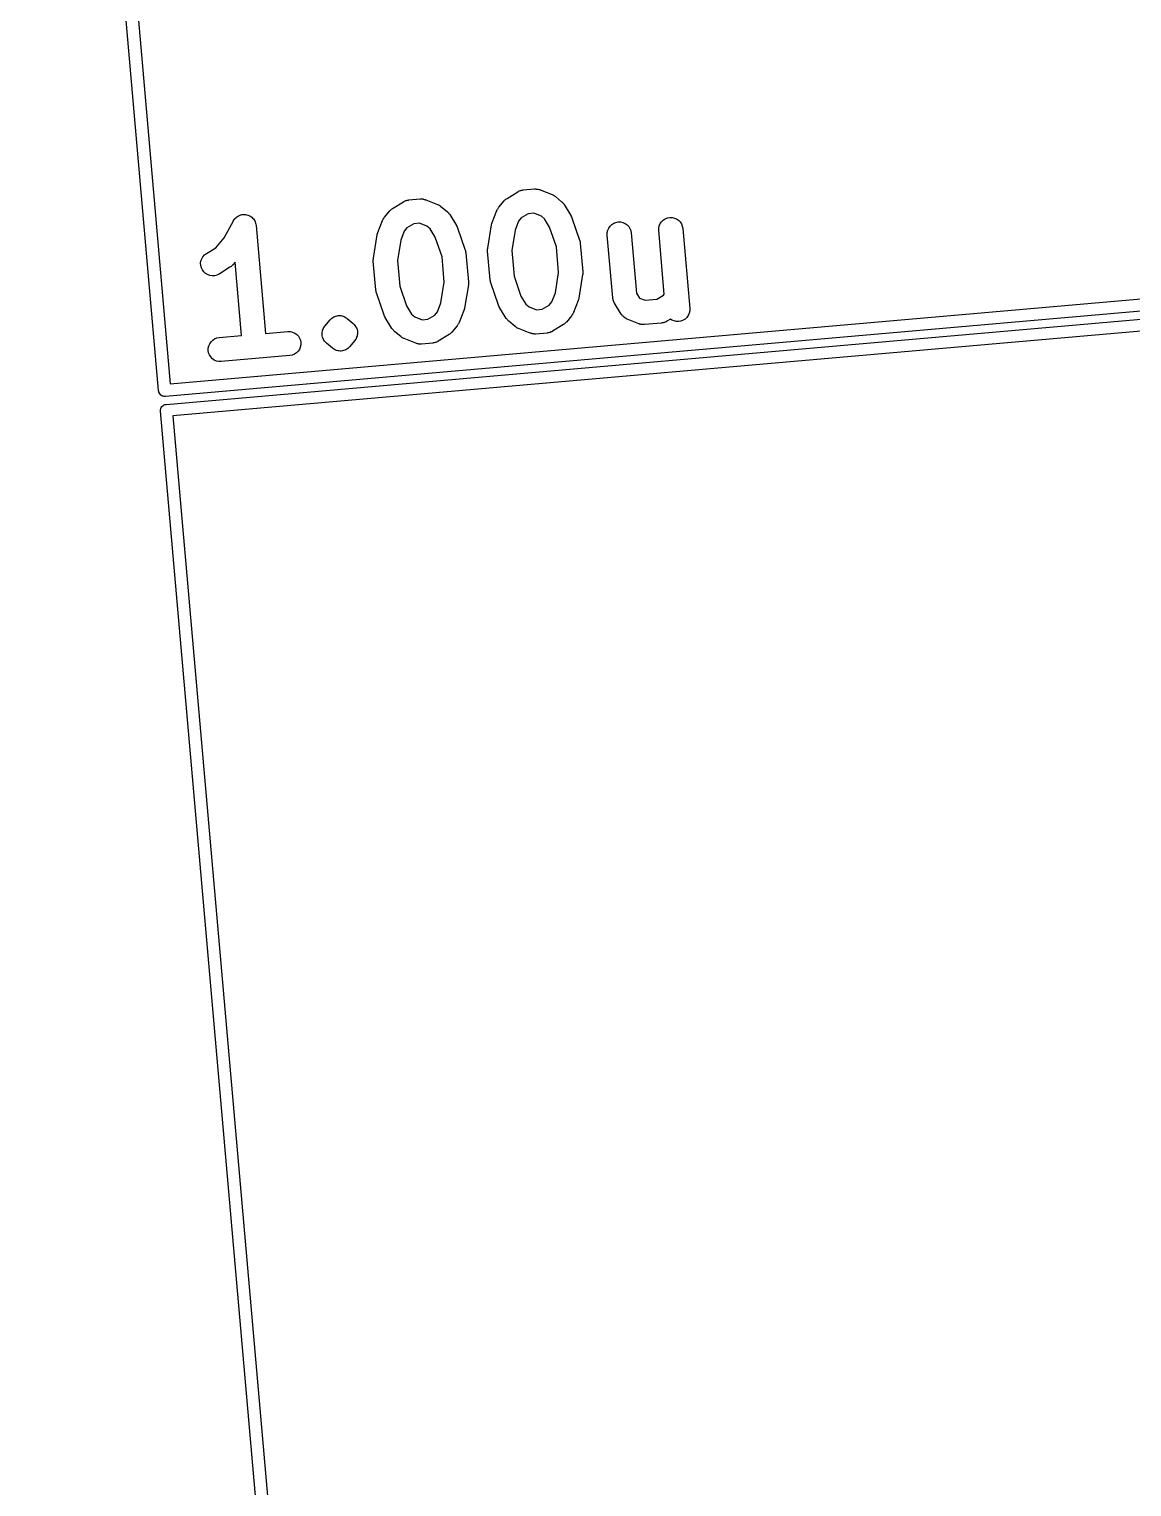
# Model space of a CAD drawing. Extents: x 72 to 342, y -189 to -99.
# Drawn here: x 223.18 to 237.12, y -141.42 to -122.98 of the extents above; entities that cross this region are included whole.
import ezdxf

# ---------------------------------------------------------------- set-up
doc = ezdxf.new("R2010")
doc.units = 0
doc.header["$MEASUREMENT"] = 0
doc.layers.add('BLACK', color=7, linetype='CONTINUOUS')

msp = doc.modelspace()

# ---------------------------------------------------------------- linework, layer by layer
at = {"layer": 'BLACK', "linetype": 'CONTINUOUS'}
for p, q in [((224.819, -127.553), (223.182, -108.836)), ((223.34, -108.895), (224.965, -127.468)), ((227.777, -125.249), (227.915, -125.164)), ((227.915, -125.164), (227.917, -125.163)), ((227.917, -125.163), (227.921, -125.161)), ((227.921, -125.161), (227.925, -125.159)), ((227.925, -125.159), (227.934, -125.155)), ((227.934, -125.155), (227.944, -125.151)), ((227.944, -125.151), (227.948, -125.15)), ((227.948, -125.15), (227.952, -125.148)), ((227.952, -125.148), (227.962, -125.146)), ((227.962, -125.146), (227.973, -125.143)), ((227.973, -125.143), (227.977, -125.143)), ((227.977, -125.143), (227.981, -125.142)), ((227.981, -125.142), (228.126, -125.13)), ((228.126, -125.13), (228.128, -125.13)), ((228.128, -125.13), (228.133, -125.13)), ((228.133, -125.13), (228.137, -125.129)), ((228.137, -125.129), (228.147, -125.13)), ((228.147, -125.13), (228.158, -125.13)), ((228.158, -125.13), (228.162, -125.131)), ((228.162, -125.131), (228.167, -125.132)), ((228.167, -125.132), (228.177, -125.135)), ((228.177, -125.135), (228.187, -125.137)), ((228.187, -125.137), (228.191, -125.139)), ((228.191, -125.139), (228.195, -125.14)), ((228.195, -125.14), (228.346, -125.2)), ((229.12, -125.233), (229.186, -125.155)), ((229.186, -125.155), (229.187, -125.153)), ((229.187, -125.153), (229.193, -125.147)), ((229.193, -125.147), (229.199, -125.141)), ((229.199, -125.141), (229.204, -125.137)), ((229.204, -125.137), (229.209, -125.133)), ((229.209, -125.133), (229.216, -125.128)), ((229.216, -125.128), (229.223, -125.123)), ((229.223, -125.123), (229.361, -125.038)), ((229.361, -125.038), (229.363, -125.037)), ((229.363, -125.037), (229.367, -125.035)), ((229.367, -125.035), (229.37, -125.032)), ((229.37, -125.032), (229.38, -125.029)), ((229.38, -125.029), (229.39, -125.024)), ((229.39, -125.024), (229.394, -125.023)), ((229.394, -125.023), (229.398, -125.021)), ((229.398, -125.021), (229.408, -125.019)), ((229.408, -125.019), (229.418, -125.017)), ((229.418, -125.017), (229.423, -125.017)), ((229.423, -125.017), (229.427, -125.016)), ((229.427, -125.016), (229.572, -125.003)), ((229.572, -125.003), (229.574, -125.003)), ((229.574, -125.003), (229.579, -125.003)), ((229.579, -125.003), (229.583, -125.003)), ((229.583, -125.003), (229.593, -125.004)), ((229.593, -125.004), (229.604, -125.004)), ((229.604, -125.004), (229.608, -125.005)), ((229.608, -125.005), (229.613, -125.005)), ((229.613, -125.005), (229.623, -125.008)), ((229.623, -125.008), (229.633, -125.01)), ((229.633, -125.01), (229.637, -125.012)), ((229.637, -125.012), (229.641, -125.013)), ((229.641, -125.013), (229.792, -125.073)), ((229.792, -125.073), (229.794, -125.074)), ((229.794, -125.074), (229.802, -125.078)), ((229.802, -125.078), (229.81, -125.081)), ((229.81, -125.081), (229.815, -125.085)), ((229.815, -125.085), (229.82, -125.088)), ((229.82, -125.088), (229.827, -125.093)), ((229.827, -125.093), (229.834, -125.098)), ((229.834, -125.098), (229.913, -125.164)), ((229.913, -125.164), (229.914, -125.165)), ((229.914, -125.165), (229.92, -125.172)), ((225.804, -125.358), (225.816, -125.35)), ((225.816, -125.35), (225.829, -125.342)), ((225.829, -125.342), (225.843, -125.337)), ((225.829, -125.342), (225.829, -125.342)), ((225.829, -125.342), (225.829, -125.342)), ((225.843, -125.337), (225.857, -125.331)), ((225.857, -125.331), (225.871, -125.328)), ((225.857, -125.331), (225.857, -125.331)), ((225.857, -125.331), (225.857, -125.331)), ((225.871, -125.328), (225.886, -125.326)), ((225.886, -125.326), (225.886, -125.326)), ((225.886, -125.326), (225.886, -125.326)), ((225.886, -125.326), (225.901, -125.326)), ((225.901, -125.326), (225.916, -125.326)), ((225.916, -125.326), (225.916, -125.326)), ((225.916, -125.326), (225.916, -125.326)), ((225.916, -125.326), (225.93, -125.329)), ((225.93, -125.329), (225.945, -125.333)), ((225.945, -125.333), (225.945, -125.333)), ((225.945, -125.333), (225.945, -125.333)), ((225.945, -125.333), (225.958, -125.338)), ((225.958, -125.338), (225.972, -125.344)), ((225.972, -125.344), (225.972, -125.344)), ((225.972, -125.344), (225.972, -125.345)), ((225.972, -125.345), (225.984, -125.353)), ((227.674, -125.36), (227.74, -125.281)), ((227.74, -125.281), (227.741, -125.28)), ((227.741, -125.28), (227.747, -125.274)), ((227.747, -125.274), (227.753, -125.267)), ((227.753, -125.267), (227.758, -125.263)), ((227.758, -125.263), (227.763, -125.259)), ((227.763, -125.259), (227.77, -125.255)), ((227.77, -125.255), (227.777, -125.249)), ((228.346, -125.2), (228.348, -125.2)), ((228.348, -125.2), (228.356, -125.204)), ((228.356, -125.204), (228.364, -125.208)), ((228.364, -125.208), (228.369, -125.211)), ((228.369, -125.211), (228.374, -125.214)), ((228.374, -125.214), (228.381, -125.22)), ((228.381, -125.22), (228.388, -125.225)), ((228.388, -125.225), (228.467, -125.29)), ((228.467, -125.29), (228.468, -125.292)), ((228.468, -125.292), (228.474, -125.298)), ((228.474, -125.298), (228.481, -125.304)), ((228.481, -125.304), (228.485, -125.309)), ((228.485, -125.309), (228.489, -125.313)), ((228.489, -125.313), (228.494, -125.321)), ((228.494, -125.321), (228.499, -125.327)), ((228.499, -125.327), (228.584, -125.466)), ((229.035, -125.426), (229.095, -125.275)), ((229.095, -125.273), (229.099, -125.266)), ((229.095, -125.275), (229.095, -125.273)), ((229.099, -125.266), (229.103, -125.258)), ((229.103, -125.258), (229.106, -125.253)), ((229.106, -125.253), (229.109, -125.247)), ((229.109, -125.247), (229.115, -125.24)), ((229.115, -125.24), (229.12, -125.233)), ((229.49, -125.316), (229.403, -125.37)), ((229.563, -125.31), (229.49, -125.316)), ((229.657, -125.347), (229.563, -125.31)), ((229.698, -125.382), (229.657, -125.347)), ((229.92, -125.172), (229.927, -125.177)), ((229.927, -125.177), (229.93, -125.182)), ((229.93, -125.182), (229.935, -125.187)), ((229.935, -125.187), (229.939, -125.194)), ((229.939, -125.194), (229.945, -125.201)), ((229.945, -125.201), (230.03, -125.339)), ((230.03, -125.339), (230.031, -125.341)), ((230.031, -125.341), (230.031, -125.342)), ((230.031, -125.342), (230.031, -125.342)), ((230.031, -125.342), (230.037, -125.355)), ((225.646, -125.621), (225.764, -125.405)), ((225.764, -125.405), (225.765, -125.403)), ((225.765, -125.403), (225.774, -125.391)), ((225.765, -125.403), (225.765, -125.403)), ((225.765, -125.403), (225.765, -125.403)), ((225.765, -125.403), (225.765, -125.403)), ((225.774, -125.391), (225.782, -125.379)), ((225.782, -125.379), (225.783, -125.378)), ((225.783, -125.378), (225.793, -125.368)), ((225.783, -125.378), (225.783, -125.378)), ((225.793, -125.368), (225.804, -125.358)), ((225.804, -125.358), (225.804, -125.358)), ((225.804, -125.358), (225.804, -125.358)), ((225.984, -125.353), (225.997, -125.361)), ((225.997, -125.361), (225.997, -125.361)), ((225.997, -125.361), (225.997, -125.361)), ((225.997, -125.361), (226.007, -125.372)), ((226.007, -125.372), (226.017, -125.383)), ((226.017, -125.383), (226.017, -125.383)), ((226.017, -125.383), (226.017, -125.383)), ((226.017, -125.383), (226.025, -125.395)), ((226.025, -125.395), (226.033, -125.408)), ((226.033, -125.408), (226.033, -125.408)), ((226.033, -125.408), (226.034, -125.408)), ((226.034, -125.408), (226.039, -125.421)), ((226.039, -125.421), (226.044, -125.435)), ((226.044, -125.435), (226.045, -125.435)), ((226.045, -125.435), (226.045, -125.435)), ((226.045, -125.435), (226.047, -125.449)), ((226.047, -125.449), (226.05, -125.464)), ((226.05, -125.464), (226.17, -126.831)), ((227.589, -125.553), (227.649, -125.402)), ((227.649, -125.402), (227.65, -125.4)), ((227.65, -125.4), (227.654, -125.392)), ((227.654, -125.392), (227.657, -125.384)), ((227.657, -125.384), (227.661, -125.379)), ((227.661, -125.379), (227.663, -125.374)), ((227.663, -125.374), (227.669, -125.367)), ((227.669, -125.367), (227.674, -125.36)), ((227.957, -125.496), (227.923, -125.537)), ((228.044, -125.443), (227.957, -125.496)), ((228.117, -125.437), (228.044, -125.443)), ((228.211, -125.474), (228.117, -125.437)), ((228.252, -125.508), (228.211, -125.474)), ((228.315, -125.611), (228.252, -125.508)), ((228.584, -125.466), (228.585, -125.468)), ((228.585, -125.468), (228.585, -125.468)), ((228.585, -125.468), (228.585, -125.469)), ((228.585, -125.469), (228.591, -125.482)), ((228.591, -125.482), (228.597, -125.494)), ((228.597, -125.494), (228.598, -125.495)), ((228.598, -125.495), (228.598, -125.496)), ((228.598, -125.496), (228.695, -125.779)), ((228.979, -125.754), (229.026, -125.458)), ((229.026, -125.458), (229.027, -125.456)), ((229.027, -125.455), (229.031, -125.441)), ((229.027, -125.456), (229.027, -125.455)), ((229.027, -125.456), (229.027, -125.456)), ((229.031, -125.441), (229.034, -125.428)), ((229.034, -125.428), (229.035, -125.427)), ((229.035, -125.427), (229.035, -125.426)), ((229.325, -125.523), (229.283, -125.783)), ((229.369, -125.41), (229.325, -125.523)), ((229.403, -125.37), (229.369, -125.41)), ((229.761, -125.485), (229.698, -125.382)), ((229.847, -125.734), (229.761, -125.485)), ((230.037, -125.355), (230.043, -125.368)), ((230.043, -125.368), (230.043, -125.369)), ((230.043, -125.369), (230.044, -125.369)), ((230.044, -125.369), (230.141, -125.652)), ((230.49, -125.554), (230.497, -125.525)), ((230.497, -125.525), (230.509, -125.498)), ((230.509, -125.498), (230.526, -125.473)), ((230.526, -125.473), (230.547, -125.453)), ((230.547, -125.453), (230.572, -125.437)), ((230.572, -125.437), (230.6, -125.426)), ((230.6, -125.426), (230.629, -125.421)), ((230.629, -125.421), (230.659, -125.421)), ((230.659, -125.421), (230.688, -125.428)), ((230.688, -125.428), (230.715, -125.439)), ((230.715, -125.439), (230.74, -125.456)), ((230.74, -125.456), (230.761, -125.478)), ((230.761, -125.478), (230.777, -125.502)), ((230.777, -125.502), (230.788, -125.53)), ((230.788, -125.53), (230.793, -125.559)), ((231.14, -125.527), (231.141, -125.497)), ((231.14, -125.529), (231.14, -125.527)), ((231.211, -126.334), (231.14, -125.529)), ((231.141, -125.497), (231.147, -125.468)), ((231.147, -125.468), (231.159, -125.441)), ((231.159, -125.441), (231.177, -125.417)), ((231.177, -125.417), (231.198, -125.396)), ((231.198, -125.396), (231.223, -125.38)), ((231.223, -125.38), (231.251, -125.369)), ((231.251, -125.369), (231.28, -125.364)), ((231.28, -125.364), (231.31, -125.364)), ((231.31, -125.364), (231.339, -125.371)), ((231.339, -125.371), (231.366, -125.382)), ((231.366, -125.382), (231.391, -125.399)), ((231.391, -125.399), (231.411, -125.421)), ((231.411, -125.421), (231.428, -125.446)), ((231.428, -125.446), (231.439, -125.473)), ((231.439, -125.473), (231.444, -125.502)), ((231.444, -125.502), (231.533, -126.515)), ((225.54, -125.748), (225.646, -125.621)), ((227.533, -125.88), (227.58, -125.585)), ((227.58, -125.585), (227.581, -125.583)), ((227.581, -125.581), (227.585, -125.568)), ((227.581, -125.582), (227.581, -125.581)), ((227.581, -125.583), (227.581, -125.582)), ((227.585, -125.568), (227.589, -125.554)), ((227.589, -125.554), (227.589, -125.553)), ((227.589, -125.553), (227.589, -125.553)), ((227.879, -125.649), (227.837, -125.91)), ((227.923, -125.537), (227.879, -125.649)), ((228.401, -125.86), (228.315, -125.611)), ((230.141, -125.652), (230.142, -125.654)), ((230.142, -125.654), (230.143, -125.657)), ((230.143, -125.657), (230.144, -125.659)), ((230.144, -125.659), (230.146, -125.671)), ((230.146, -125.671), (230.149, -125.683)), ((230.149, -125.683), (230.149, -125.686)), ((230.149, -125.686), (230.149, -125.689)), ((230.149, -125.689), (230.181, -126.05)), ((230.49, -125.584), (230.49, -125.554)), ((230.49, -125.586), (230.49, -125.584)), ((230.559, -126.381), (230.49, -125.586)), ((230.793, -125.559), (230.86, -126.319)), ((224.965, -127.468), (243.538, -125.843)), ((225.354, -125.913), (225.364, -125.885)), ((225.364, -125.885), (225.379, -125.86)), ((225.379, -125.86), (225.399, -125.838)), ((225.399, -125.838), (225.423, -125.82)), ((225.423, -125.82), (225.54, -125.748)), ((227.532, -125.898), (227.533, -125.886)), ((227.532, -125.91), (227.532, -125.898)), ((227.533, -125.883), (227.533, -125.88)), ((227.533, -125.886), (227.533, -125.883)), ((228.43, -126.184), (228.401, -125.86)), ((228.695, -125.779), (228.696, -125.781)), ((228.696, -125.781), (228.697, -125.783)), ((228.697, -125.783), (228.698, -125.786)), ((228.698, -125.786), (228.7, -125.798)), ((228.7, -125.798), (228.703, -125.81)), ((228.703, -125.81), (228.703, -125.812)), ((228.703, -125.812), (228.703, -125.815)), ((228.703, -125.815), (228.735, -126.177)), ((228.977, -125.783), (228.978, -125.771)), ((228.978, -125.786), (228.977, -125.783)), ((228.978, -125.759), (228.979, -125.757)), ((228.978, -125.771), (228.978, -125.759)), ((228.978, -125.789), (228.978, -125.786)), ((228.978, -125.791), (228.978, -125.789)), ((229.01, -126.153), (228.978, -125.791)), ((228.979, -125.757), (228.979, -125.754)), ((229.283, -125.783), (229.312, -126.107)), ((229.875, -126.058), (229.847, -125.734)), ((243.623, -125.989), (224.906, -127.626)), ((225.35, -125.943), (225.354, -125.913)), ((225.352, -125.973), (225.35, -125.943)), ((225.359, -126.001), (225.352, -125.973)), ((225.372, -126.028), (225.359, -126.001)), ((225.39, -126.052), (225.372, -126.028)), ((225.412, -126.072), (225.39, -126.052)), ((225.437, -126.087), (225.412, -126.072)), ((225.465, -126.097), (225.437, -126.087)), ((225.58, -126.08), (225.553, -126.093)), ((225.582, -126.079), (225.58, -126.08)), ((225.72, -125.994), (225.582, -126.079)), ((225.727, -125.989), (225.72, -125.994)), ((225.734, -125.985), (225.727, -125.989)), ((225.739, -125.98), (225.734, -125.985)), ((225.744, -125.976), (225.739, -125.98)), ((225.75, -125.97), (225.744, -125.976)), ((225.756, -125.964), (225.75, -125.97)), ((225.757, -125.962), (225.756, -125.964)), ((225.785, -125.93), (225.757, -125.962)), ((225.866, -126.857), (225.785, -125.93)), ((227.532, -125.913), (227.532, -125.91)), ((227.532, -125.915), (227.532, -125.913)), ((227.532, -125.918), (227.532, -125.915)), ((227.564, -126.279), (227.532, -125.918)), ((227.837, -125.91), (227.866, -126.234)), ((229.834, -126.318), (229.875, -126.058)), ((230.179, -126.087), (230.132, -126.383)), ((230.18, -126.085), (230.179, -126.087)), ((230.181, -126.058), (230.18, -126.07)), ((230.18, -126.07), (230.18, -126.082)), ((230.18, -126.082), (230.18, -126.085)), ((230.181, -126.05), (230.181, -126.052)), ((230.181, -126.052), (230.181, -126.055)), ((230.181, -126.055), (230.181, -126.058)), ((224.915, -127.727), (243.632, -126.09)), ((243.573, -126.248), (225, -127.873)), ((225.495, -126.102), (225.465, -126.097)), ((225.524, -126.1), (225.495, -126.102)), ((225.553, -126.093), (225.524, -126.1)), ((227.866, -126.234), (227.952, -126.483)), ((228.388, -126.445), (228.43, -126.184)), ((228.734, -126.214), (228.687, -126.509)), ((228.735, -126.196), (228.734, -126.208)), ((228.734, -126.208), (228.734, -126.211)), ((228.734, -126.211), (228.734, -126.214)), ((228.735, -126.177), (228.735, -126.179)), ((228.735, -126.179), (228.735, -126.181)), ((228.735, -126.181), (228.735, -126.184)), ((228.735, -126.184), (228.735, -126.196)), ((229.01, -126.155), (229.01, -126.153)), ((229.01, -126.158), (229.01, -126.155)), ((229.013, -126.17), (229.01, -126.158)), ((229.015, -126.182), (229.013, -126.17)), ((229.016, -126.184), (229.015, -126.182)), ((229.017, -126.187), (229.016, -126.184)), ((229.017, -126.189), (229.017, -126.187)), ((229.115, -126.472), (229.017, -126.189)), ((229.312, -126.107), (229.398, -126.357)), ((227.564, -126.282), (227.564, -126.279)), ((227.564, -126.284), (227.564, -126.282)), ((227.567, -126.296), (227.564, -126.284)), ((227.569, -126.308), (227.567, -126.296)), ((227.57, -126.311), (227.569, -126.308)), ((227.571, -126.313), (227.57, -126.311)), ((227.571, -126.315), (227.571, -126.313)), ((227.669, -126.598), (227.571, -126.315)), ((228.344, -126.557), (228.388, -126.445)), ((229.398, -126.357), (229.461, -126.459)), ((229.755, -126.471), (229.79, -126.431)), ((229.79, -126.431), (229.834, -126.318)), ((230.124, -126.415), (230.064, -126.566)), ((230.128, -126.4), (230.124, -126.414)), ((230.124, -126.414), (230.124, -126.414)), ((230.124, -126.414), (230.124, -126.415)), ((230.132, -126.386), (230.128, -126.4)), ((230.132, -126.383), (230.132, -126.385)), ((230.132, -126.385), (230.132, -126.386)), ((230.132, -126.386), (230.132, -126.386)), ((230.56, -126.386), (230.559, -126.381)), ((230.56, -126.39), (230.56, -126.386)), ((230.563, -126.4), (230.56, -126.39)), ((230.565, -126.41), (230.563, -126.4)), ((230.566, -126.415), (230.565, -126.41)), ((230.568, -126.419), (230.566, -126.415)), ((230.572, -126.428), (230.568, -126.419)), ((230.576, -126.438), (230.572, -126.428)), ((230.578, -126.442), (230.576, -126.438)), ((230.58, -126.446), (230.578, -126.442)), ((230.581, -126.448), (230.58, -126.446)), ((230.666, -126.586), (230.581, -126.448)), ((230.86, -126.319), (230.899, -126.383)), ((230.899, -126.383), (230.97, -126.411)), ((230.97, -126.411), (231.115, -126.398)), ((231.115, -126.398), (231.201, -126.345)), ((231.201, -126.345), (231.211, -126.334)), ((226.998, -126.647), (227.008, -126.637)), ((227.008, -126.637), (227.008, -126.637)), ((227.008, -126.637), (227.008, -126.637)), ((227.008, -126.637), (227.009, -126.637)), ((227.009, -126.636), (227.021, -126.629)), ((227.009, -126.637), (227.009, -126.636)), ((227.021, -126.629), (227.033, -126.621)), ((227.033, -126.621), (227.033, -126.621)), ((227.033, -126.621), (227.034, -126.621)), ((227.034, -126.62), (227.047, -126.615)), ((227.034, -126.621), (227.034, -126.62)), ((227.034, -126.621), (227.034, -126.621)), ((227.047, -126.615), (227.061, -126.61)), ((227.061, -126.61), (227.061, -126.61)), ((227.061, -126.61), (227.061, -126.61)), ((227.061, -126.61), (227.062, -126.61)), ((227.062, -126.61), (227.076, -126.607)), ((227.062, -126.61), (227.062, -126.61)), ((227.076, -126.607), (227.09, -126.605)), ((227.09, -126.605), (227.09, -126.605)), ((227.09, -126.605), (227.091, -126.605)), ((227.091, -126.605), (227.091, -126.604)), ((227.091, -126.604), (227.105, -126.605)), ((227.091, -126.605), (227.091, -126.605)), ((227.105, -126.605), (227.12, -126.605)), ((227.12, -126.605), (227.12, -126.605)), ((227.12, -126.605), (227.12, -126.605)), ((227.12, -126.605), (227.121, -126.605)), ((227.121, -126.605), (227.121, -126.605)), ((227.121, -126.605), (227.135, -126.608)), ((227.135, -126.608), (227.149, -126.611)), ((227.149, -126.611), (227.149, -126.611)), ((227.149, -126.611), (227.149, -126.611)), ((227.149, -126.611), (227.15, -126.611)), ((227.15, -126.611), (227.15, -126.611)), ((227.15, -126.611), (227.163, -126.617)), ((227.163, -126.617), (227.176, -126.623)), ((227.176, -126.623), (227.176, -126.623)), ((227.176, -126.623), (227.177, -126.623)), ((227.177, -126.623), (227.177, -126.623)), ((227.177, -126.623), (227.177, -126.623)), ((227.177, -126.623), (227.189, -126.632)), ((227.189, -126.632), (227.201, -126.64)), ((227.201, -126.64), (227.279, -126.706)), ((227.669, -126.599), (227.669, -126.598)), ((227.669, -126.6), (227.669, -126.599)), ((227.675, -126.612), (227.669, -126.6)), ((227.681, -126.625), (227.675, -126.612)), ((227.682, -126.626), (227.681, -126.625)), ((227.682, -126.627), (227.682, -126.626)), ((227.683, -126.628), (227.682, -126.627)), ((227.768, -126.767), (227.683, -126.628)), ((227.952, -126.483), (228.015, -126.586)), ((228.015, -126.586), (228.056, -126.62)), ((228.056, -126.62), (228.15, -126.658)), ((228.223, -126.651), (228.31, -126.598)), ((228.31, -126.598), (228.344, -126.557)), ((228.678, -126.541), (228.618, -126.692)), ((228.682, -126.526), (228.678, -126.54)), ((228.678, -126.54), (228.678, -126.541)), ((228.678, -126.541), (228.678, -126.541)), ((228.686, -126.513), (228.682, -126.526)), ((228.687, -126.509), (228.686, -126.511)), ((228.686, -126.511), (228.686, -126.512)), ((228.686, -126.512), (228.686, -126.513)), ((229.115, -126.473), (229.115, -126.472)), ((229.115, -126.472), (229.115, -126.472)), ((229.121, -126.486), (229.115, -126.473)), ((229.127, -126.499), (229.121, -126.486)), ((229.128, -126.499), (229.127, -126.499)), ((229.128, -126.5), (229.128, -126.499)), ((229.129, -126.502), (229.128, -126.5)), ((229.214, -126.64), (229.129, -126.502)), ((229.219, -126.647), (229.214, -126.64)), ((229.461, -126.459), (229.502, -126.494)), ((229.502, -126.494), (229.596, -126.531)), ((229.596, -126.531), (229.669, -126.525)), ((229.669, -126.525), (229.755, -126.471)), ((230.039, -126.608), (229.973, -126.686)), ((230.044, -126.601), (230.039, -126.608)), ((230.049, -126.594), (230.044, -126.601)), ((230.052, -126.588), (230.049, -126.594)), ((230.056, -126.583), (230.052, -126.588)), ((230.059, -126.575), (230.056, -126.583)), ((230.063, -126.568), (230.059, -126.575)), ((230.064, -126.566), (230.063, -126.568)), ((230.668, -126.589), (230.666, -126.586)), ((230.67, -126.591), (230.668, -126.589)), ((230.677, -126.6), (230.67, -126.591)), ((230.684, -126.61), (230.677, -126.6)), ((230.687, -126.612), (230.684, -126.61)), ((230.689, -126.614), (230.687, -126.612)), ((230.698, -126.622), (230.689, -126.614)), ((230.706, -126.629), (230.698, -126.622)), ((230.709, -126.631), (230.706, -126.629)), ((230.712, -126.633), (230.709, -126.631)), ((230.722, -126.639), (230.712, -126.633)), ((230.732, -126.644), (230.722, -126.639)), ((231.497, -126.627), (231.475, -126.648)), ((231.514, -126.603), (231.497, -126.627)), ((231.526, -126.575), (231.514, -126.603)), ((231.532, -126.546), (231.526, -126.575)), ((231.533, -126.517), (231.532, -126.546)), ((231.533, -126.515), (231.533, -126.517)), ((226.17, -126.831), (226.451, -126.806)), ((226.451, -126.806), (226.454, -126.806)), ((226.454, -126.806), (226.483, -126.807)), ((226.483, -126.807), (226.512, -126.813)), ((226.512, -126.813), (226.54, -126.825)), ((226.54, -126.825), (226.564, -126.842)), ((226.885, -126.817), (226.889, -126.803)), ((226.885, -126.818), (226.885, -126.817)), ((226.885, -126.832), (226.885, -126.818)), ((226.885, -126.818), (226.885, -126.818)), ((226.889, -126.803), (226.892, -126.789)), ((226.892, -126.788), (226.898, -126.775)), ((226.892, -126.789), (226.892, -126.788)), ((226.892, -126.788), (226.892, -126.788)), ((226.898, -126.775), (226.903, -126.762)), ((226.903, -126.762), (226.904, -126.761)), ((226.904, -126.761), (226.912, -126.749)), ((226.904, -126.761), (226.904, -126.761)), ((226.912, -126.749), (226.92, -126.737)), ((226.92, -126.737), (226.986, -126.658)), ((226.986, -126.658), (226.987, -126.658)), ((226.987, -126.657), (226.998, -126.647)), ((226.987, -126.658), (226.987, -126.657)), ((226.987, -126.657), (226.987, -126.657)), ((226.987, -126.657), (226.987, -126.657)), ((226.987, -126.657), (226.987, -126.657)), ((226.987, -126.658), (226.987, -126.658)), ((226.987, -126.658), (226.987, -126.658)), ((227.279, -126.706), (227.28, -126.706)), ((227.28, -126.706), (227.28, -126.706)), ((227.28, -126.706), (227.28, -126.706)), ((227.28, -126.706), (227.281, -126.707)), ((227.281, -126.707), (227.291, -126.717)), ((227.291, -126.717), (227.301, -126.728)), ((227.301, -126.728), (227.301, -126.728)), ((227.301, -126.728), (227.301, -126.729)), ((227.301, -126.729), (227.309, -126.741)), ((227.309, -126.741), (227.317, -126.753)), ((227.317, -126.753), (227.317, -126.753)), ((227.317, -126.753), (227.317, -126.754)), ((227.317, -126.754), (227.323, -126.767)), ((227.323, -126.767), (227.328, -126.78)), ((227.328, -126.78), (227.328, -126.781)), ((227.328, -126.781), (227.328, -126.781)), ((227.328, -126.781), (227.331, -126.796)), ((227.331, -126.796), (227.333, -126.81)), ((227.333, -126.81), (227.333, -126.81)), ((227.333, -126.81), (227.333, -126.811)), ((227.333, -126.811), (227.333, -126.825)), ((227.333, -126.825), (227.333, -126.839)), ((227.773, -126.773), (227.768, -126.767)), ((227.778, -126.781), (227.773, -126.773)), ((227.782, -126.785), (227.778, -126.781)), ((227.786, -126.79), (227.782, -126.785)), ((227.793, -126.796), (227.786, -126.79)), ((227.798, -126.802), (227.793, -126.796)), ((227.8, -126.804), (227.798, -126.802)), ((227.879, -126.87), (227.8, -126.804)), ((228.15, -126.658), (228.223, -126.651)), ((228.52, -126.82), (228.514, -126.827)), ((228.526, -126.814), (228.52, -126.82)), ((228.527, -126.813), (228.526, -126.814)), ((228.593, -126.734), (228.527, -126.813)), ((228.598, -126.727), (228.593, -126.734)), ((228.603, -126.721), (228.598, -126.727)), ((228.606, -126.715), (228.603, -126.721)), ((228.61, -126.71), (228.606, -126.715)), ((228.613, -126.702), (228.61, -126.71)), ((228.617, -126.694), (228.613, -126.702)), ((228.618, -126.692), (228.617, -126.694)), ((229.224, -126.654), (229.219, -126.647)), ((229.228, -126.659), (229.224, -126.654)), ((229.232, -126.664), (229.228, -126.659)), ((229.238, -126.67), (229.232, -126.664)), ((229.244, -126.676), (229.238, -126.67)), ((229.246, -126.677), (229.244, -126.676)), ((229.325, -126.743), (229.246, -126.677)), ((229.332, -126.748), (229.325, -126.743)), ((229.338, -126.753), (229.332, -126.748)), ((229.344, -126.756), (229.338, -126.753)), ((229.349, -126.76), (229.344, -126.756)), ((229.357, -126.763), (229.349, -126.76)), ((229.365, -126.767), (229.357, -126.763)), ((229.367, -126.768), (229.365, -126.767)), ((229.517, -126.828), (229.367, -126.768)), ((229.731, -126.825), (229.587, -126.838)), ((229.736, -126.824), (229.731, -126.825)), ((229.74, -126.824), (229.736, -126.824)), ((229.75, -126.822), (229.74, -126.824)), ((229.761, -126.82), (229.75, -126.822)), ((229.765, -126.818), (229.761, -126.82)), ((229.769, -126.817), (229.765, -126.818)), ((229.778, -126.812), (229.769, -126.817)), ((229.788, -126.809), (229.778, -126.812)), ((229.792, -126.806), (229.788, -126.809)), ((229.796, -126.804), (229.792, -126.806)), ((229.798, -126.803), (229.796, -126.804)), ((229.936, -126.718), (229.798, -126.803)), ((229.943, -126.713), (229.936, -126.718)), ((229.95, -126.708), (229.943, -126.713)), ((229.955, -126.704), (229.95, -126.708)), ((229.96, -126.7), (229.955, -126.704)), ((229.965, -126.694), (229.96, -126.7)), ((229.972, -126.688), (229.965, -126.694)), ((229.973, -126.686), (229.972, -126.688)), ((230.735, -126.646), (230.732, -126.644)), ((230.738, -126.647), (230.735, -126.646)), ((230.74, -126.648), (230.738, -126.647)), ((230.891, -126.708), (230.74, -126.648)), ((230.895, -126.709), (230.891, -126.708)), ((230.899, -126.711), (230.895, -126.709)), ((230.91, -126.713), (230.899, -126.711)), ((230.92, -126.716), (230.91, -126.713)), ((230.924, -126.716), (230.92, -126.716)), ((230.928, -126.717), (230.924, -126.716)), ((230.939, -126.717), (230.928, -126.717)), ((230.949, -126.718), (230.939, -126.717)), ((230.954, -126.718), (230.949, -126.718)), ((230.958, -126.718), (230.954, -126.718)), ((230.96, -126.718), (230.958, -126.718)), ((231.177, -126.699), (230.96, -126.718)), ((231.182, -126.698), (231.177, -126.699)), ((231.186, -126.698), (231.182, -126.698)), ((231.196, -126.695), (231.186, -126.698)), ((231.206, -126.693), (231.196, -126.695)), ((231.211, -126.691), (231.206, -126.693)), ((231.215, -126.69), (231.211, -126.691)), ((231.224, -126.686), (231.215, -126.69)), ((231.234, -126.682), (231.224, -126.686)), ((231.238, -126.68), (231.234, -126.682)), ((231.242, -126.678), (231.238, -126.68)), ((231.244, -126.677), (231.242, -126.678)), ((231.289, -126.649), (231.244, -126.677)), ((231.307, -126.661), (231.289, -126.649)), ((231.334, -126.673), (231.307, -126.661)), ((231.363, -126.679), (231.334, -126.673)), ((231.393, -126.68), (231.363, -126.679)), ((231.422, -126.674), (231.393, -126.68)), ((231.45, -126.664), (231.422, -126.674)), ((231.475, -126.648), (231.45, -126.664)), ((225.446, -127.016), (225.452, -126.987)), ((225.452, -126.987), (225.464, -126.96)), ((225.464, -126.96), (225.481, -126.935)), ((225.481, -126.935), (225.502, -126.915)), ((225.502, -126.915), (225.527, -126.899)), ((225.527, -126.899), (225.555, -126.887)), ((225.555, -126.887), (225.584, -126.882)), ((225.584, -126.882), (225.866, -126.857)), ((226.564, -126.842), (226.585, -126.864)), ((226.585, -126.864), (226.601, -126.889)), ((226.61, -127.005), (226.598, -127.032)), ((226.601, -126.889), (226.611, -126.916)), ((226.616, -126.975), (226.61, -127.005)), ((226.611, -126.916), (226.617, -126.946)), ((226.617, -126.946), (226.616, -126.975)), ((226.885, -126.847), (226.885, -126.832)), ((226.885, -126.848), (226.885, -126.847)), ((226.885, -126.847), (226.885, -126.847)), ((226.887, -126.862), (226.885, -126.848)), ((226.89, -126.876), (226.887, -126.862)), ((226.89, -126.877), (226.89, -126.876)), ((226.896, -126.89), (226.89, -126.877)), ((226.89, -126.877), (226.89, -126.877)), ((226.901, -126.904), (226.896, -126.89)), ((226.901, -126.905), (226.901, -126.904)), ((226.901, -126.904), (226.901, -126.904)), ((226.909, -126.917), (226.901, -126.905)), ((226.917, -126.929), (226.909, -126.917)), ((226.917, -126.93), (226.917, -126.929)), ((226.917, -126.929), (226.917, -126.929)), ((226.927, -126.94), (226.917, -126.93)), ((226.937, -126.95), (226.927, -126.94)), ((226.938, -126.951), (226.937, -126.95)), ((226.939, -126.952), (226.938, -126.951)), ((226.938, -126.951), (226.938, -126.951)), ((226.938, -126.951), (226.938, -126.951)), ((227.017, -127.018), (226.939, -126.952)), ((227.231, -127.001), (227.22, -127.011)), ((227.232, -126.999), (227.231, -127)), ((227.231, -127), (227.231, -127)), ((227.231, -127), (227.231, -127)), ((227.231, -127), (227.231, -127)), ((227.231, -127), (227.231, -127)), ((227.231, -127), (227.231, -127)), ((227.231, -127), (227.231, -127.001)), ((227.298, -126.92), (227.232, -126.999)), ((227.306, -126.908), (227.298, -126.92)), ((227.314, -126.897), (227.306, -126.908)), ((227.315, -126.896), (227.314, -126.897)), ((227.321, -126.883), (227.315, -126.896)), ((227.315, -126.896), (227.315, -126.896)), ((227.326, -126.869), (227.321, -126.883)), ((227.327, -126.868), (227.326, -126.869)), ((227.326, -126.869), (227.326, -126.869)), ((227.33, -126.854), (227.327, -126.868)), ((227.333, -126.84), (227.33, -126.854)), ((227.333, -126.839), (227.333, -126.84)), ((227.333, -126.84), (227.333, -126.84)), ((227.886, -126.874), (227.879, -126.87)), ((227.892, -126.88), (227.886, -126.874)), ((227.898, -126.883), (227.892, -126.88)), ((227.903, -126.886), (227.898, -126.883)), ((227.911, -126.89), (227.903, -126.886)), ((227.919, -126.894), (227.911, -126.89)), ((227.921, -126.895), (227.919, -126.894)), ((228.072, -126.954), (227.921, -126.895)), ((228.076, -126.955), (228.072, -126.954)), ((228.08, -126.957), (228.076, -126.955)), ((228.09, -126.96), (228.08, -126.957)), ((228.1, -126.962), (228.09, -126.96)), ((228.105, -126.963), (228.1, -126.962)), ((228.109, -126.964), (228.105, -126.963)), ((228.119, -126.964), (228.109, -126.964)), ((228.13, -126.965), (228.119, -126.964)), ((228.134, -126.964), (228.13, -126.965)), ((228.139, -126.964), (228.134, -126.964)), ((228.141, -126.964), (228.139, -126.964)), ((228.285, -126.952), (228.141, -126.964)), ((228.29, -126.951), (228.285, -126.952)), ((228.294, -126.951), (228.29, -126.951)), ((228.304, -126.948), (228.294, -126.951)), ((228.315, -126.946), (228.304, -126.948)), ((228.319, -126.944), (228.315, -126.946)), ((228.323, -126.943), (228.319, -126.944)), ((228.333, -126.939), (228.323, -126.943)), ((228.342, -126.935), (228.333, -126.939)), ((228.346, -126.933), (228.342, -126.935)), ((228.35, -126.931), (228.346, -126.933)), ((228.352, -126.93), (228.35, -126.931)), ((228.49, -126.845), (228.352, -126.93)), ((228.497, -126.84), (228.49, -126.845)), ((228.504, -126.835), (228.497, -126.84)), ((228.509, -126.831), (228.504, -126.835)), ((228.514, -126.827), (228.509, -126.831)), ((229.522, -126.829), (229.517, -126.828)), ((229.526, -126.831), (229.522, -126.829)), ((229.536, -126.833), (229.526, -126.831)), ((229.546, -126.836), (229.536, -126.833)), ((229.55, -126.836), (229.546, -126.836)), ((229.555, -126.837), (229.55, -126.836)), ((229.565, -126.837), (229.555, -126.837)), ((229.576, -126.838), (229.565, -126.837)), ((229.58, -126.838), (229.576, -126.838)), ((229.585, -126.838), (229.58, -126.838)), ((229.587, -126.838), (229.585, -126.838)), ((225.445, -127.046), (225.446, -127.016)), ((225.451, -127.075), (225.445, -127.046)), ((225.461, -127.103), (225.451, -127.075)), ((225.477, -127.128), (225.461, -127.103)), ((225.498, -127.15), (225.477, -127.128)), ((225.522, -127.167), (225.498, -127.15)), ((225.55, -127.179), (225.522, -127.167)), ((225.579, -127.185), (225.55, -127.179)), ((225.608, -127.186), (225.579, -127.185)), ((225.61, -127.186), (225.608, -127.186)), ((226.478, -127.11), (225.61, -127.186)), ((226.507, -127.104), (226.478, -127.11)), ((226.535, -127.093), (226.507, -127.104)), ((226.56, -127.077), (226.535, -127.093)), ((226.581, -127.056), (226.56, -127.077)), ((226.598, -127.032), (226.581, -127.056)), ((227.029, -127.026), (227.017, -127.018)), ((227.041, -127.034), (227.029, -127.026)), ((227.042, -127.034), (227.041, -127.034)), ((227.041, -127.034), (227.041, -127.034)), ((227.042, -127.035), (227.042, -127.034)), ((227.042, -127.034), (227.042, -127.034)), ((227.055, -127.04), (227.042, -127.035)), ((227.068, -127.046), (227.055, -127.04)), ((227.069, -127.046), (227.068, -127.046)), ((227.083, -127.049), (227.069, -127.046)), ((227.069, -127.046), (227.069, -127.046)), ((227.069, -127.046), (227.069, -127.046)), ((227.069, -127.046), (227.069, -127.046)), ((227.097, -127.052), (227.083, -127.049)), ((227.098, -127.052), (227.097, -127.052)), ((227.113, -127.053), (227.098, -127.052)), ((227.098, -127.052), (227.098, -127.052)), ((227.098, -127.052), (227.098, -127.052)), ((227.098, -127.052), (227.098, -127.052)), ((227.127, -127.053), (227.113, -127.053)), ((227.128, -127.053), (227.127, -127.053)), ((227.127, -127.053), (227.127, -127.053)), ((227.142, -127.05), (227.128, -127.053)), ((227.128, -127.053), (227.128, -127.053)), ((227.128, -127.053), (227.128, -127.053)), ((227.156, -127.048), (227.142, -127.05)), ((227.157, -127.048), (227.156, -127.048)), ((227.171, -127.042), (227.157, -127.048)), ((227.157, -127.048), (227.157, -127.048)), ((227.157, -127.048), (227.157, -127.048)), ((227.157, -127.048), (227.157, -127.048)), ((227.184, -127.037), (227.171, -127.042)), ((227.185, -127.037), (227.184, -127.037)), ((227.184, -127.037), (227.184, -127.037)), ((227.197, -127.029), (227.185, -127.037)), ((227.185, -127.037), (227.185, -127.037)), ((227.185, -127.037), (227.185, -127.037)), ((227.209, -127.021), (227.197, -127.029)), ((227.21, -127.021), (227.209, -127.021)), ((227.209, -127.021), (227.209, -127.021)), ((227.22, -127.011), (227.21, -127.02)), ((227.21, -127.02), (227.21, -127.021)), ((227.21, -127.021), (227.21, -127.021)), ((224.819, -127.557), (224.819, -127.553)), ((224.82, -127.561), (224.819, -127.557)), ((224.822, -127.572), (224.82, -127.561)), ((224.82, -127.561), (224.82, -127.561)), ((224.828, -127.586), (224.822, -127.572)), ((224.836, -127.598), (224.828, -127.586)), ((224.846, -127.609), (224.836, -127.598)), ((224.855, -127.615), (224.846, -127.609)), ((224.859, -127.618), (224.855, -127.615)), ((224.867, -127.621), (224.859, -127.618)), ((224.859, -127.754), (224.87, -127.744)), ((224.873, -127.624), (224.867, -127.621)), ((224.87, -127.744), (224.882, -127.736)), ((224.875, -127.624), (224.873, -127.624)), ((224.887, -127.627), (224.875, -127.624)), ((224.882, -127.736), (224.896, -127.73)), ((224.899, -127.627), (224.887, -127.627)), ((224.896, -127.73), (224.907, -127.728)), ((224.902, -127.627), (224.899, -127.627)), ((224.906, -127.626), (224.902, -127.627)), ((224.907, -127.728), (224.911, -127.727)), ((224.907, -127.728), (224.907, -127.728)), ((224.911, -127.727), (224.915, -127.727)), ((224.842, -127.795), (224.845, -127.781)), ((224.842, -127.81), (224.842, -127.795)), ((224.842, -127.814), (224.842, -127.81)), ((226.48, -146.531), (224.842, -127.814)), ((224.845, -127.781), (224.851, -127.767)), ((224.851, -127.767), (224.859, -127.754)), ((225, -127.873), (226.625, -146.445))]:
    msp.add_line(p, q, dxfattribs=at)

doc.saveas('drawing.dxf')
